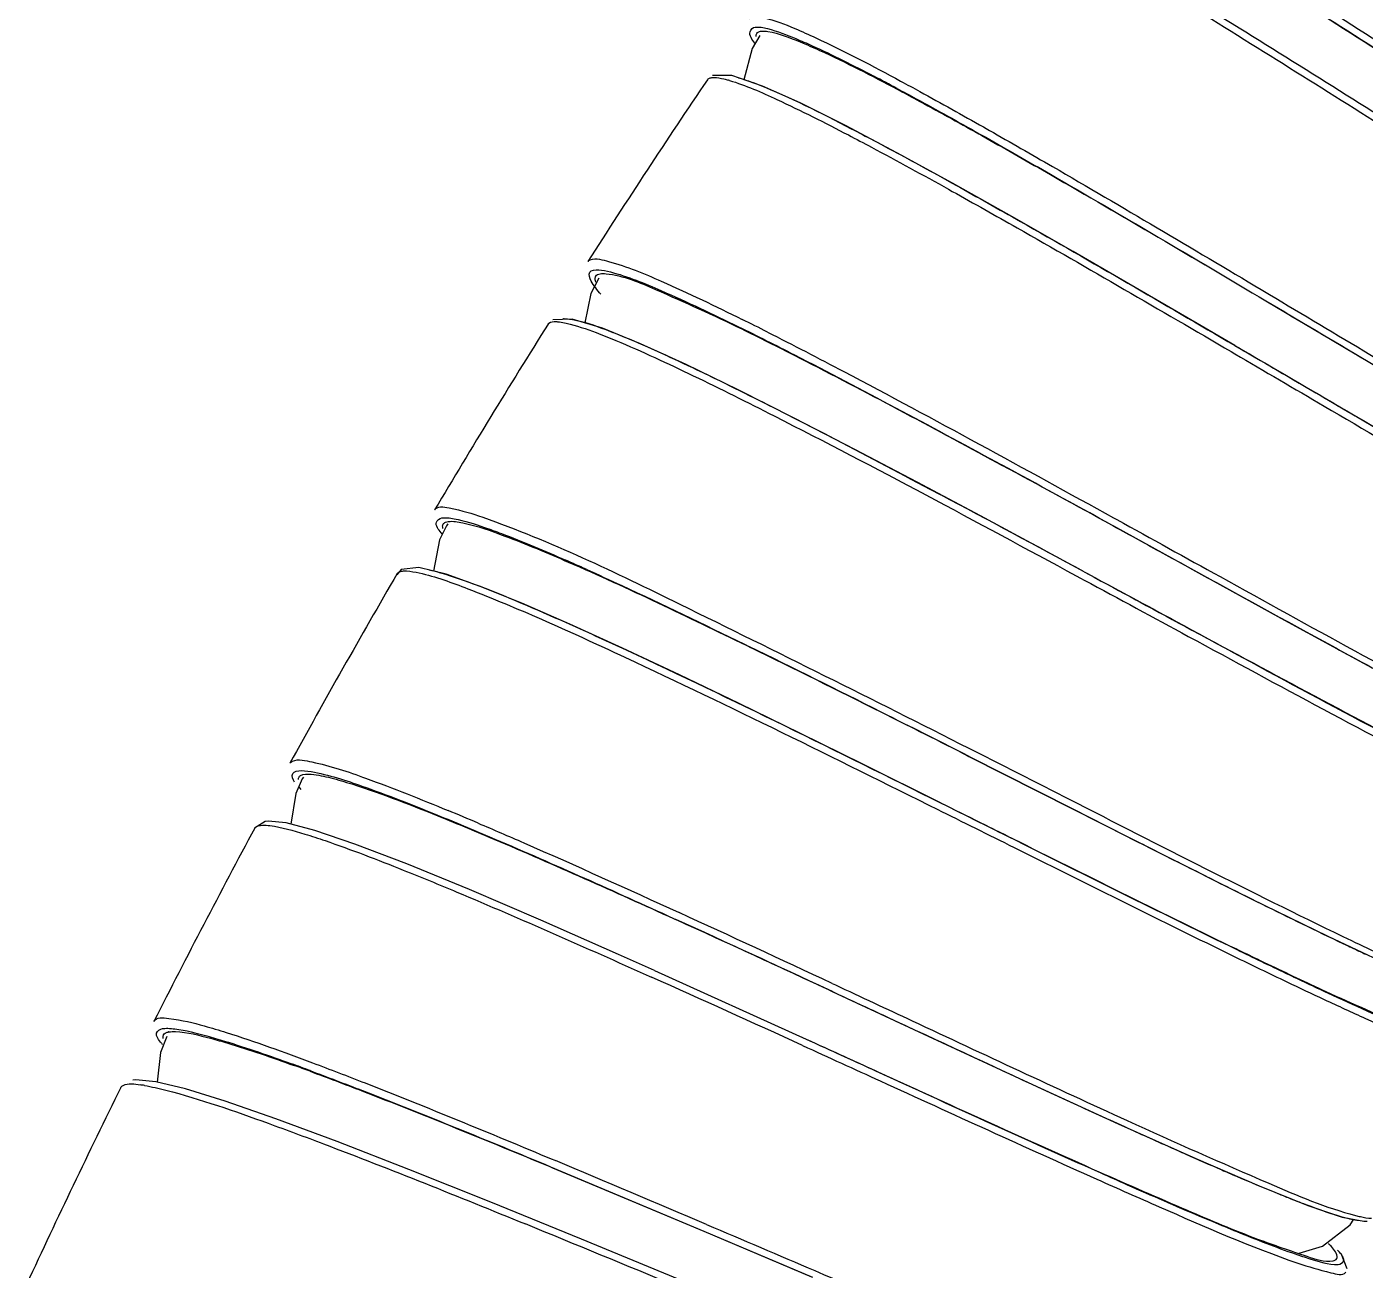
# Model space of a CAD drawing. Header units: millimetres. Extents: x 601 to 1195, y -13 to 407.
# Drawn here: x 953.87 to 967.59, y 285.15 to 297.9 of the extents above; entities that cross this region are included whole.
import ezdxf

# ---------------------------------------------------------------- set-up
doc = ezdxf.new("R2010")
doc.units = ezdxf.units.MM
doc.header["$LTSCALE"] = 0.1

msp = doc.modelspace()

# ---------------------------------------------------------------- linework, layer by layer
at = {"color": 7, "linetype": 'Continuous'}
for p, q in [((961.3818, 297.815), (961.3036, 297.6797)), ((961.3897, 297.8569), (961.4014, 297.8584)), ((961.3036, 297.6797), (961.2172, 297.3598)), ((961.0961, 297.403), (960.8984, 297.4041)), ((963.6739, 296.8766), (963.7023, 296.8605)), ((963.7023, 296.8605), (963.7361, 296.8414)), ((963.6261, 296.8058), (963.6585, 296.7875)), ((963.6318, 296.8072), (963.6645, 296.7888)), ((963.6585, 296.7875), (963.6993, 296.7646)), ((963.6645, 296.7888), (963.6981, 296.7699)), ((963.3573, 296.2988), (962.7857, 296.612)), ((963.323, 296.3177), (963.3533, 296.3009)), ((963.3533, 296.3009), (963.3907, 296.2802)), ((963.9665, 295.9568), (963.3573, 296.2988)), ((963.3179, 296.2369), (963.3555, 296.216)), ((959.7326, 295.327), (959.6508, 295.1698)), ((959.6508, 295.1698), (959.5872, 294.8669)), ((966.5227, 295.2086), (966.5737, 295.1782)), ((966.5737, 295.1782), (966.6068, 295.1585)), ((959.4576, 294.9062), (959.2617, 294.8992)), ((961.1961, 294.8049), (961.2205, 294.7929)), ((966.2505, 294.6368), (966.2883, 294.6148)), ((966.2132, 294.5728), (966.2513, 294.5505)), ((963.8039, 293.4422), (963.8606, 293.4114)), ((963.8119, 293.4362), (963.8676, 293.4061)), ((963.1255, 293.1634), (963.2396, 293.1027)), ((965.0098, 292.8677), (965.0429, 292.8495)), ((958.1684, 292.7847), (958.099, 292.6429)), ((958.1174, 292.7126), (958.1268, 292.6997)), ((958.1852, 292.8069), (958.1684, 292.7847)), ((964.9732, 292.8031), (965.0072, 292.7845)), ((958.099, 292.6429), (958.0354, 292.3204)), ((957.706, 292.3376), (957.6596, 292.2838)), ((957.888, 292.3579), (957.706, 292.3376)), ((958.1661, 292.289), (957.888, 292.3579)), ((964.706, 292.3152), (964.7427, 292.2954)), ((964.6264, 292.2739), (964.6707, 292.25)), ((964.6707, 292.25), (964.7074, 292.2301)), ((966.9819, 291.6997), (967.2489, 291.554)), ((961.2253, 291.5714), (961.2711, 291.549)), ((961.2475, 291.5575), (961.292, 291.5357)), ((963.5258, 290.5051), (963.5601, 290.4877)), ((963.4905, 290.4398), (963.5265, 290.4216)), ((963.5265, 290.4216), (964.5812, 289.8874)), ((963.5274, 290.4211), (964.5899, 289.8829)), ((963.2407, 289.9428), (962.4396, 290.3401)), ((956.6912, 290.1908), (956.624, 290.0396)), ((956.6544, 290.108), (956.6776, 290.0821)), ((956.7033, 290.2079), (956.6912, 290.1908)), ((956.624, 290.0396), (956.5756, 289.7263)), ((963.2078, 289.8763), (963.2464, 289.8571)), ((963.2408, 289.9427), (963.2786, 289.9239)), ((964.5899, 289.8829), (965.1075, 289.6209)), ((956.3115, 289.7539), (956.203, 289.6838)), ((956.203, 289.6838), (956.2035, 289.6848)), ((956.8185, 289.6623), (956.5277, 289.739)), ((960.4977, 288.7605), (960.5224, 288.7492)), ((960.5037, 288.7557), (960.5277, 288.7448)), ((960.3036, 288.2252), (959.9323, 288.3911)), ((960.2487, 288.1688), (960.2725, 288.1581)), ((960.304, 288.225), (961.8566, 287.5221)), ((962.1225, 288.0938), (962.1567, 288.0778)), ((962.0902, 288.0269), (962.1255, 288.0106)), ((955.3021, 287.5487), (955.2371, 287.3856)), ((961.8566, 287.5221), (961.8946, 287.5047)), ((955.2371, 287.3856), (955.2043, 287.0818)), ((955.4926, 287.0124), (955.1896, 287.0853)), ((964.1328, 287.0784), (965.0565, 286.6543)), ((954.8314, 287.0258), (954.8318, 287.0266)), ((964.2719, 287.0141), (964.5273, 286.8965)), ((959.2531, 286.2908), (959.2861, 286.277)), ((959.2218, 286.2182), (959.2567, 286.2036)), ((959.2376, 286.2135), (960.8075, 285.5532)), ((959.2567, 286.2036), (960.8086, 285.5527)), ((964.846, 286.1637), (964.8771, 286.1499)), ((967.1492, 285.3989), (967.4335, 285.6182)), ((967.4335, 285.6182), (967.4731, 285.6743)), ((960.5552, 285.0559), (959.5534, 285.4708)), ((960.8075, 285.5532), (961.9113, 285.0849)), ((960.8086, 285.5527), (961.9212, 285.0806)), ((966.9133, 285.326), (967.1492, 285.3989)), ((967.333, 285.3306), (967.306, 285.3581)), ((967.4047, 285.167), (967.3408, 285.3226))]:
    msp.add_line(p, q, dxfattribs=at)
for points in [[(962.7857, 296.612), (962.2594, 296.8902), (961.795, 297.1219), (961.408, 297.2957), (961.0961, 297.403)], [(966.2505, 294.6368), (965.8669, 294.8609), (965.2318, 295.2304), (964.5947, 295.5983), (963.9665, 295.9568)], [(966.5688, 295.0948), (967.6357, 294.4603), (968.591, 293.8935), (969.4394, 293.3952), (970.1667, 292.9768)], [(961.1593, 294.1807), (960.6269, 294.4391), (960.1585, 294.6529), (959.7694, 294.8115), (959.4576, 294.9062)], [(962.3572, 293.5685), (961.7408, 293.8874), (961.1593, 294.1807)], [(963.644, 292.8868), (962.9956, 293.2324), (962.3572, 293.5685)], [(964.706, 292.3152), (964.2909, 292.5392), (963.644, 292.8868)], [(965.0072, 292.7845), (965.7999, 292.3487), (966.7249, 291.8404)], [(959.433, 291.7775), (958.9421, 291.9917), (958.5151, 292.1651), (958.1661, 292.289)], [(962.4396, 290.3401), (961.8002, 290.655), (961.1692, 290.9625), (960.5576, 291.2562), (959.9752, 291.53), (959.433, 291.7775)], [(966.7249, 291.8404), (967.5706, 291.3789), (968.3168, 290.9779)], [(964.5812, 289.8874), (965.5079, 289.4187), (966.4197, 288.9623), (967.2041, 288.5779)], [(956.5277, 289.739), (956.3407, 289.7575), (956.3115, 289.7539)], [(958.4047, 289.0549), (957.762, 289.3186), (957.2295, 289.5227), (956.8185, 289.6623)], [(959.9323, 288.3911), (959.1376, 288.741), (958.4047, 289.0549)], [(967.2041, 288.5779), (967.8444, 288.2763), (968.3338, 288.0619)], [(962.1255, 288.0106), (963.1073, 287.5542), (964.1328, 287.0784)], [(955.1896, 287.0853), (954.9847, 287.105), (954.9539, 287.102)], [(956.4208, 286.7064), (955.9025, 286.8861), (955.4926, 287.0124)], [(959.5534, 285.4708), (958.6233, 285.8511), (957.7851, 286.1868), (957.0489, 286.473), (956.4208, 286.7064)], [(965.0565, 286.6543), (965.8523, 286.2971), (966.5032, 286.0166)], [(966.5032, 286.0166), (967.0021, 285.8175), (967.3536, 285.6981)], [(967.3536, 285.6981), (967.5756, 285.6538), (967.6077, 285.6539)]]:
    msp.add_lwpolyline(points, dxfattribs=at)
for centre, radius, start, end in [((1034.1562, 247.7852), 88.4998, 145.931866, 147.37791), ((960.8769, 297.3392), 0.038, 139.10368, 145.37547), ((950.4308, 274.1623), 26.2057, 61.8634, 62.44945), ((960.6913, 296.0787), 1.3298, 73.46828, 73.92467), ((959.3851, 294.7588), 0.1492, 96.02626, 98.20204), ((959.3877, 294.7337), 0.1744, 93.54187, 96.01456), ((944.8481, 261.9862), 36.7551, 63.1293, 63.57926), ((1034.1562, 247.7852), 88.4998, 147.868532, 149.314576), ((820.2413, 29.3678), 300.5753, 61.215512, 61.457222), ((820.9941, 30.1233), 299.5507, 61.264403, 61.512997), ((836.6026, 55.5452), 269.2034, 61.584589, 61.93885), ((958.6169, 293.0785), 0.6208, 215.87019, 216.41223), ((958.6576, 293.1085), 0.6714, 216.41474, 217.12706), ((948.7082, 268.149), 26.531, 65.75771, 66.25335), ((1034.1562, 247.7852), 88.4998, 149.805198, 151.251242), ((957.6967, 292.276), 0.0379, 144.65093, 149.25478), ((896.5898, 159.6938), 146.8655, 63.279875, 63.869829), ((898.0723, 162.3005), 143.8697, 63.337162, 63.932869), ((810.1951, -12.5186), 339.5339, 63.160823, 63.324322), ((812.3922, -8.8965), 335.3102, 63.209303, 63.380522), ((943.8346, 255.303), 37.4249, 66.93916, 67.45131), ((1034.1562, 247.7852), 88.4997, 151.741963, 153.188007), ((956.2368, 289.6668), 0.038, 145.72993, 151.67758), ((862.6999, 74.3461), 235.6649, 65.055232, 65.474901), ((863.9434, 76.4656), 233.2187, 65.102701, 65.535075), ((859.8613, 69.2669), 241.542, 64.952581, 65.362156), ((999.9991, 357.7767), 77.1039, 244.060039, 244.478842), ((984.1623, 323.6946), 38.9967, 244.56427, 244.68166), ((982.3773, 319.9197), 34.8211, 244.68042, 244.86859), ((1001.4477, 360.6427), 80.3895, 244.025509, 244.457741), ((987.402, 331.3831), 47.8582, 244.47447, 245.03545), ((856.9668, 57.999), 252.2801, 65.441186, 65.827331), ((988.5664, 333.6927), 50.5193, 244.46019, 244.94164), ((983.091, 322.4169), 37.9044, 244.99557, 245.18695), ((955.718, 287.8624), 0.6055, 219.04558, 220.58531), ((955.3511, 287.4351), 0.1635, 99.89618, 102.76535), ((947.3173, 261.7566), 27.1422, 69.61744, 70.04573), ((947.9809, 263.2989), 25.459, 69.80146, 70.19402), ((1034.1562, 247.7852), 88.5, 153.678611, 155.124655), ((954.85, 285.7198), 1.3456, 80.49509, 82.25997), ((1021.8578, 411.5149), 137.1734, 245.295274, 245.567567), ((1000.2649, 363.9821), 84.9658, 245.566719, 245.914289), ((991.3063, 343.9704), 63.0404, 245.924971, 246.082162), ((853.5426, 34.033), 273.5118, 66.903444, 67.256024), ((985.0688, 329.8774), 47.6288, 246.06802, 246.5546), ((972.4518, 300.164), 15.3465, 247.90347, 248.38083), ((979.2585, 317.2014), 34.2139, 247.00193, 247.24581), ((854.385, 30.0801), 276.1229, 67.393481, 67.740961), ((966.4866, 284.7431), 0.9966, 41.74034, 43.35001)]:
    msp.add_arc(centre, radius, start, end, dxfattribs=at)
for points, knots in [([(965.2847, 299.1894), (965.5067, 299.0546), (966.4749, 298.4585), (967.4335, 297.8469), (968.1721, 297.3737)], [0, 0, 0, 0, 0.2284677, 1, 1, 1, 1]), ([(965.2966, 299.1773), (965.52, 299.0421), (966.4958, 298.4431), (967.4615, 297.8279), (968.2062, 297.3519)], [0, 0, 0, 0, 0.2280404, 1, 1, 1, 1]), ([(965.3277, 299.2582), (965.5501, 299.1225), (966.5174, 298.5238), (967.4754, 297.9101), (968.2131, 297.4356)], [0, 0, 0, 0, 0.2290061, 1, 1, 1, 1]), ([(964.9734, 298.6167), (965.1877, 298.4879), (966.1151, 297.9236), (967.0344, 297.3461), (967.741, 296.9003)], [0, 0, 0, 0, 0.2302973, 1, 1, 1, 1]), ([(965.0152, 298.6769), (965.2358, 298.5445), (966.1935, 297.9624), (967.1424, 297.3658), (967.8727, 296.9049)], [0, 0, 0, 0, 0.2295065, 1, 1, 1, 1]), ([(961.2725, 297.9865), (961.2997, 298.0262), (961.5086, 297.9808), (961.6346, 297.931), (961.7397, 297.8868)], [0, 0, 0, 0, 0.2966161, 1, 1, 1, 1]), ([(961.331, 297.7356), (961.3076, 297.7711), (961.2476, 297.8365), (961.3117, 297.8978), (961.3354, 297.9003)], [0, 0, 0, 0, 0.6412946, 1, 1, 1, 1]), ([(961.3354, 297.9003), (961.3444, 297.9013), (961.3644, 297.9016), (961.3843, 297.8996), (961.3951, 297.8981)], [0, 0, 0, 0, 0.4530885, 1, 1, 1, 1]), ([(961.3436, 297.8039), (961.3432, 297.8098), (961.3437, 297.8211), (961.348, 297.8316), (961.3509, 297.8359)], [0, 0, 0, 0, 0.5326153, 1, 1, 1, 1]), ([(961.3509, 297.8359), (961.3548, 297.8415), (961.3668, 297.8514), (961.3816, 297.8555), (961.3897, 297.8569)], [0, 0, 0, 0, 0.4506, 1, 1, 1, 1]), ([(961.3951, 297.8981), (961.4176, 297.8949), (961.5402, 297.8681), (961.6572, 297.8214), (961.7518, 297.782)], [0, 0, 0, 0, 0.181465, 1, 1, 1, 1]), ([(961.4014, 297.8584), (961.4227, 297.8602), (961.5601, 297.8456), (961.6881, 297.7921), (961.7949, 297.7483)], [0, 0, 0, 0, 0.1563263, 1, 1, 1, 1]), ([(961.7397, 297.8868), (961.8127, 297.8561), (962.1813, 297.6897), (962.5393, 297.5011), (962.8255, 297.3468)], [0, 0, 0, 0, 0.1958069, 1, 1, 1, 1]), ([(961.7518, 297.782), (961.8075, 297.7588), (962.0784, 297.6393), (962.3427, 297.5054), (962.5517, 297.3964)], [0, 0, 0, 0, 0.2038562, 1, 1, 1, 1]), ([(961.7949, 297.7483), (961.8619, 297.7208), (962.1994, 297.5722), (962.5271, 297.4026), (962.7888, 297.2639)], [0, 0, 0, 0, 0.1966549, 1, 1, 1, 1]), ([(960.8481, 297.3641), (960.8543, 297.3712), (960.8753, 297.3821), (960.8978, 297.3836), (960.9107, 297.3837)], [0, 0, 0, 0, 0.4212652, 1, 1, 1, 1]), ([(960.9107, 297.3837), (960.9458, 297.3837), (960.996, 297.3737), (961.0447, 297.3608), (961.0595, 297.3565)], [0, 0, 0, 0, 0.6944863, 1, 1, 1, 1]), ([(961.1644, 297.3815), (961.2324, 297.3621), (961.6301, 297.2154), (962.0072, 297.0208), (962.32, 296.8586)], [0, 0, 0, 0, 0.1670902, 1, 1, 1, 1]), ([(961.0697, 297.3535), (961.2378, 297.3037), (961.6489, 297.1207), (962.0487, 296.9201), (962.2903, 296.7938)], [0, 0, 0, 0, 0.3913663, 1, 1, 1, 1]), ([(962.7887, 297.2712), (962.8546, 297.236), (963.1369, 297.0838), (963.4174, 296.928), (963.6318, 296.8072)], [0, 0, 0, 0, 0.2327276, 1, 1, 1, 1]), ([(962.7888, 297.2639), (962.854, 297.2293), (963.1345, 297.0791), (963.4129, 296.9252), (963.6261, 296.8058)], [0, 0, 0, 0, 0.2320563, 1, 1, 1, 1]), ([(962.8255, 297.3468), (962.8918, 297.311), (963.1759, 297.1566), (963.4582, 296.9988), (963.6739, 296.8766)], [0, 0, 0, 0, 0.2332646, 1, 1, 1, 1]), ([(962.32, 296.8586), (962.3969, 296.8187), (962.7331, 296.6421), (963.0665, 296.46), (963.323, 296.3177)], [0, 0, 0, 0, 0.2278911, 1, 1, 1, 1]), ([(963.7361, 296.8414), (963.9521, 296.7187), (964.8855, 296.1823), (965.8113, 295.6327), (966.5227, 295.2086)], [0, 0, 0, 0, 0.2306858, 1, 1, 1, 1]), ([(962.2903, 296.7938), (962.3692, 296.7525), (962.7137, 296.5705), (963.0553, 296.383), (963.3179, 296.2369)], [0, 0, 0, 0, 0.2286524, 1, 1, 1, 1]), ([(963.6981, 296.7699), (963.9201, 296.6446), (964.8819, 296.0945), (965.8354, 295.5304), (966.5688, 295.0948)], [0, 0, 0, 0, 0.2300844, 1, 1, 1, 1]), ([(963.6993, 296.7646), (963.9207, 296.6402), (964.8822, 296.0922), (965.8353, 295.5295), (966.5688, 295.0948)], [0, 0, 0, 0, 0.2294994, 1, 1, 1, 1]), ([(963.3907, 296.2802), (963.6123, 296.1569), (964.5703, 295.6174), (965.5203, 295.0639), (966.2505, 294.6368)], [0, 0, 0, 0, 0.2306209, 1, 1, 1, 1]), ([(963.3555, 296.216), (963.5774, 296.0923), (964.5345, 295.5524), (965.484, 294.9992), (966.2132, 294.5728)], [0, 0, 0, 0, 0.2312654, 1, 1, 1, 1]), ([(959.6179, 295.4949), (959.6236, 295.5037), (959.6922, 295.5424), (959.7708, 295.512), (959.8319, 295.4961)], [0, 0, 0, 0, 0.1419383, 1, 1, 1, 1]), ([(959.8319, 295.4961), (960.0178, 295.4476), (960.4792, 295.252), (960.9284, 295.0385), (961.2027, 294.9023)], [0, 0, 0, 0, 0.3854991, 1, 1, 1, 1]), ([(959.6534, 295.2953), (959.6385, 295.3227), (959.6084, 295.4077), (959.6987, 295.4138), (959.7303, 295.4116)], [0, 0, 0, 0, 0.4961478, 1, 1, 1, 1]), ([(959.7019, 295.2862), (959.6991, 295.2938), (959.695, 295.308), (959.6941, 295.3228), (959.695, 295.3294)], [0, 0, 0, 0, 0.551589, 1, 1, 1, 1]), ([(959.695, 295.3294), (959.6954, 295.3326), (959.6968, 295.3388), (959.6997, 295.3445), (959.7013, 295.3471)], [0, 0, 0, 0, 0.5127677, 1, 1, 1, 1]), ([(959.7013, 295.3471), (959.7054, 295.3533), (959.7188, 295.3644), (959.7352, 295.3687), (959.7444, 295.3702)], [0, 0, 0, 0, 0.4439981, 1, 1, 1, 1]), ([(959.7444, 295.3702), (959.7535, 295.3718), (959.7741, 295.373), (959.7946, 295.3718), (959.8058, 295.3707)], [0, 0, 0, 0, 0.4509714, 1, 1, 1, 1]), ([(959.8058, 295.3707), (959.9825, 295.3529), (960.4528, 295.1506), (960.9055, 294.9471), (961.1961, 294.8049)], [0, 0, 0, 0, 0.3544369, 1, 1, 1, 1]), ([(959.8501, 295.3898), (960.0287, 295.3441), (960.4711, 295.1594), (960.9016, 294.9568), (961.164, 294.8277)], [0, 0, 0, 0, 0.3866776, 1, 1, 1, 1]), ([(966.5692, 295.0946), (966.9139, 294.8898), (968.154, 294.1525), (969.3924, 293.4117), (970.3007, 292.9014)], [0, 0, 0, 0, 0.2779263, 1, 1, 1, 1]), ([(966.6068, 295.1585), (966.9505, 294.9536), (968.1908, 294.2129), (969.4295, 293.4691), (970.3383, 292.9543)], [0, 0, 0, 0, 0.2769525, 1, 1, 1, 1]), ([(959.3769, 294.9078), (959.4002, 294.9093), (959.5481, 294.894), (959.6875, 294.8411), (959.8036, 294.7975)], [0, 0, 0, 0, 0.1586717, 1, 1, 1, 1]), ([(959.2119, 294.8551), (959.213, 294.8568), (959.2155, 294.8602), (959.2185, 294.8631), (959.2201, 294.8644)], [0, 0, 0, 0, 0.4934697, 1, 1, 1, 1]), ([(959.2201, 294.8644), (959.2388, 294.8799), (959.2801, 294.8818), (959.3156, 294.8789), (959.3278, 294.8774)], [0, 0, 0, 0, 0.6638808, 1, 1, 1, 1]), ([(959.3278, 294.8774), (959.3515, 294.8744), (959.4797, 294.8494), (959.6031, 294.805), (959.7028, 294.7674)], [0, 0, 0, 0, 0.1832533, 1, 1, 1, 1]), ([(959.7028, 294.7674), (959.7709, 294.7417), (960.1082, 294.6059), (960.4377, 294.4514), (960.6996, 294.3253)], [0, 0, 0, 0, 0.2002358, 1, 1, 1, 1]), ([(959.8036, 294.7975), (959.8679, 294.7734), (960.1837, 294.647), (960.4923, 294.5034), (960.7373, 294.3863)], [0, 0, 0, 0, 0.2016975, 1, 1, 1, 1]), ([(961.164, 294.8277), (961.356, 294.7333), (962.2431, 294.2852), (963.1186, 293.8144), (963.8039, 293.4422)], [0, 0, 0, 0, 0.2152991, 1, 1, 1, 1]), ([(961.2205, 294.7929), (961.4093, 294.7002), (962.2801, 294.2615), (963.1395, 293.8006), (963.8119, 293.4362)], [0, 0, 0, 0, 0.215674, 1, 1, 1, 1]), ([(961.4607, 294.7728), (961.7225, 294.6402), (962.9141, 294.0211), (964.091, 293.3743), (965.0098, 292.8677)], [0, 0, 0, 0, 0.2186013, 1, 1, 1, 1]), ([(966.2505, 294.6368), (966.6056, 294.4296), (967.8719, 293.69), (969.1361, 292.946), (970.0621, 292.4396)], [0, 0, 0, 0, 0.2803175, 1, 1, 1, 1]), ([(966.2513, 294.5505), (966.5568, 294.3718), (967.6819, 293.7127), (968.8064, 293.0522), (969.6339, 292.5854)], [0, 0, 0, 0, 0.2713992, 1, 1, 1, 1]), ([(966.2883, 294.6148), (966.5903, 294.4381), (967.7031, 293.7863), (968.8152, 293.1331), (969.6337, 292.6717)], [0, 0, 0, 0, 0.2713836, 1, 1, 1, 1]), ([(960.7373, 294.3863), (960.8164, 294.3484), (961.1621, 294.181), (961.5051, 294.008), (961.7689, 293.8729)], [0, 0, 0, 0, 0.2283606, 1, 1, 1, 1]), ([(960.6996, 294.3253), (960.9783, 294.1911), (962.2992, 293.5302), (963.5992, 292.8289), (964.6264, 292.2739)], [0, 0, 0, 0, 0.209438, 1, 1, 1, 1]), ([(961.7689, 293.8729), (961.8763, 293.8179), (962.3299, 293.5841), (962.7814, 293.3462), (963.1255, 293.1634)], [0, 0, 0, 0, 0.2364519, 1, 1, 1, 1]), ([(958.0479, 292.9488), (958.0735, 292.9917), (958.2943, 292.9556), (958.4283, 292.9128), (958.5408, 292.8736)], [0, 0, 0, 0, 0.2953541, 1, 1, 1, 1]), ([(958.1138, 292.7147), (958.0909, 292.7465), (958.032, 292.8113), (958.0986, 292.8647), (958.1227, 292.8679)], [0, 0, 0, 0, 0.6177725, 1, 1, 1, 1]), ([(958.1227, 292.8679), (958.1313, 292.869), (958.1503, 292.8701), (958.1692, 292.8692), (958.1795, 292.8684)], [0, 0, 0, 0, 0.4576401, 1, 1, 1, 1]), ([(958.1593, 292.8222), (958.1685, 292.8262), (958.2274, 292.8387), (958.2875, 292.8266), (958.3358, 292.8166)], [0, 0, 0, 0, 0.1689935, 1, 1, 1, 1]), ([(958.1795, 292.8684), (958.2031, 292.8665), (958.3329, 292.8462), (958.4582, 292.805), (958.5597, 292.77)], [0, 0, 0, 0, 0.1809793, 1, 1, 1, 1]), ([(958.5408, 292.8736), (959.2359, 292.6313), (960.8955, 291.8223), (962.5415, 291.0052), (963.5258, 290.5051)], [0, 0, 0, 0, 0.4000168, 1, 1, 1, 1]), ([(965.0429, 292.8495), (965.3958, 292.6548), (966.6679, 291.9525), (967.9383, 291.2467), (968.8692, 290.7609)], [0, 0, 0, 0, 0.2773589, 1, 1, 1, 1]), ([(958.1335, 292.7597), (958.1314, 292.7676), (958.1289, 292.7828), (958.133, 292.7979), (958.1366, 292.8037)], [0, 0, 0, 0, 0.5492269, 1, 1, 1, 1]), ([(958.1366, 292.8037), (958.139, 292.8077), (958.1458, 292.8152), (958.1545, 292.8202), (958.1593, 292.8222)], [0, 0, 0, 0, 0.4719687, 1, 1, 1, 1]), ([(958.3358, 292.8166), (958.4835, 292.786), (958.8481, 292.6561), (959.824, 292.2486), (960.6423, 291.8529), (961.2475, 291.5575)], [0, 0, 0, 0, 0.1424776, 0.3638491, 1, 1, 1, 1]), ([(958.5597, 292.77), (958.6177, 292.75), (958.8988, 292.647), (959.1743, 292.5295), (959.3921, 292.4338)], [0, 0, 0, 0, 0.2050204, 1, 1, 1, 1]), ([(965.0086, 292.7837), (965.177, 292.6912), (965.8346, 292.3297), (966.492, 291.9676), (966.9819, 291.6997)], [0, 0, 0, 0, 0.2559641, 1, 1, 1, 1]), ([(957.6658, 292.2979), (957.6715, 292.3059), (957.6927, 292.319), (957.7161, 292.3219), (957.7297, 292.3227)], [0, 0, 0, 0, 0.4179476, 1, 1, 1, 1]), ([(957.7297, 292.3227), (957.7402, 292.3233), (957.7939, 292.3228), (957.847, 292.3125), (957.8892, 292.3031)], [0, 0, 0, 0, 0.1950378, 1, 1, 1, 1]), ([(957.8892, 292.3031), (958.06, 292.2646), (958.4817, 292.1102), (958.8933, 291.9373), (959.1424, 291.8279)], [0, 0, 0, 0, 0.3916409, 1, 1, 1, 1]), ([(957.992, 292.3351), (958.0612, 292.3197), (958.4635, 292.1999), (958.8492, 292.0333), (959.1685, 291.8942)], [0, 0, 0, 0, 0.1691378, 1, 1, 1, 1]), ([(959.6018, 292.3404), (959.7235, 292.2856), (960.268, 292.0362), (960.8074, 291.776), (961.2253, 291.5714)], [0, 0, 0, 0, 0.2229535, 1, 1, 1, 1]), ([(964.706, 292.3152), (965.0209, 292.1455), (966.1764, 291.5216), (967.3312, 290.8958), (968.1801, 290.4572)], [0, 0, 0, 0, 0.2724047, 1, 1, 1, 1]), ([(964.7427, 292.2954), (965.0991, 292.1027), (966.3754, 291.4124), (967.6501, 290.7183), (968.5827, 290.2449)], [0, 0, 0, 0, 0.2792398, 1, 1, 1, 1]), ([(964.7074, 292.2301), (965.0634, 292.0378), (966.3414, 291.3463), (967.6179, 290.6515), (968.5521, 290.1755)], [0, 0, 0, 0, 0.2784527, 1, 1, 1, 1]), ([(959.1685, 291.8942), (959.4539, 291.7698), (960.8235, 291.1448), (962.1717, 290.4745), (963.2407, 289.9428)], [0, 0, 0, 0, 0.2068355, 1, 1, 1, 1]), ([(959.1424, 291.8279), (959.4295, 291.7018), (960.7962, 291.0753), (962.1427, 290.4062), (963.2078, 289.8763)], [0, 0, 0, 0, 0.2086428, 1, 1, 1, 1]), ([(967.2489, 291.554), (967.3507, 291.4985), (967.7345, 291.2897), (968.1192, 291.0825), (968.4029, 290.9323)], [0, 0, 0, 0, 0.2654074, 1, 1, 1, 1]), ([(956.5653, 290.3509), (956.5706, 290.3603), (956.6407, 290.4048), (956.7247, 290.3772), (956.79, 290.3642)], [0, 0, 0, 0, 0.1395938, 1, 1, 1, 1]), ([(956.79, 290.3642), (956.9782, 290.3268), (957.4476, 290.1643), (957.9065, 289.9828), (958.1858, 289.8669)], [0, 0, 0, 0, 0.3881306, 1, 1, 1, 1]), ([(963.5601, 290.4877), (963.9185, 290.3056), (965.211, 289.648), (966.502, 288.9869), (967.4471, 288.5333)], [0, 0, 0, 0, 0.2771947, 1, 1, 1, 1]), ([(956.6131, 290.1558), (956.597, 290.1817), (956.5627, 290.2626), (956.6498, 290.2751), (956.6808, 290.2752)], [0, 0, 0, 0, 0.4963618, 1, 1, 1, 1]), ([(956.6731, 290.2243), (956.7038, 290.2441), (956.8186, 290.2382), (956.9172, 290.2178), (956.9834, 290.2011)], [0, 0, 0, 0, 0.3486754, 1, 1, 1, 1]), ([(956.8153, 290.2595), (956.996, 290.2244), (957.4459, 290.0714), (957.8855, 289.8994), (958.1526, 289.7897)], [0, 0, 0, 0, 0.3893152, 1, 1, 1, 1]), ([(956.6532, 290.1853), (956.653, 290.1895), (956.6536, 290.1978), (956.6564, 290.2056), (956.6584, 290.2091)], [0, 0, 0, 0, 0.5201098, 1, 1, 1, 1]), ([(956.6584, 290.2091), (956.66, 290.2121), (956.6644, 290.2178), (956.67, 290.2223), (956.6731, 290.2243)], [0, 0, 0, 0, 0.4832234, 1, 1, 1, 1]), ([(956.9834, 290.2011), (957.0561, 290.1828), (957.4489, 290.0653), (957.8302, 289.9138), (958.1403, 289.7877)], [0, 0, 0, 0, 0.182901, 1, 1, 1, 1]), ([(963.2408, 289.9427), (963.5082, 289.81), (964.5162, 289.309), (965.5238, 288.8071), (966.2682, 288.4467)], [0, 0, 0, 0, 0.2652469, 1, 1, 1, 1]), ([(963.2464, 289.8571), (963.5102, 289.7258), (964.5068, 289.2292), (965.5031, 288.7318), (966.2394, 288.3734)], [0, 0, 0, 0, 0.2645953, 1, 1, 1, 1]), ([(963.2786, 289.9239), (963.5427, 289.7925), (964.5393, 289.2959), (965.5355, 288.7986), (966.2716, 288.4408)], [0, 0, 0, 0, 0.2649507, 1, 1, 1, 1]), ([(956.2844, 289.7156), (956.3094, 289.7164), (956.4575, 289.7037), (956.6005, 289.6609), (956.7182, 289.6249)], [0, 0, 0, 0, 0.1685594, 1, 1, 1, 1]), ([(958.1403, 289.7877), (958.3123, 289.7179), (959.1055, 289.3864), (959.89, 289.0345), (960.5037, 288.7557)], [0, 0, 0, 0, 0.2159324, 1, 1, 1, 1]), ([(958.1526, 289.7897), (958.3244, 289.7192), (959.1112, 289.3877), (959.8898, 289.0374), (960.4977, 288.7605)], [0, 0, 0, 0, 0.2175321, 1, 1, 1, 1]), ([(958.4942, 289.7372), (958.6504, 289.6708), (959.3408, 289.3722), (960.0261, 289.0619), (960.5556, 288.8192)], [0, 0, 0, 0, 0.2256109, 1, 1, 1, 1]), ([(956.7182, 289.6249), (956.7873, 289.6037), (957.1277, 289.4918), (957.4618, 289.3619), (957.7272, 289.2555)], [0, 0, 0, 0, 0.201849, 1, 1, 1, 1]), ([(965.1075, 289.6209), (965.3206, 289.5132), (966.0865, 289.1269), (966.8542, 288.7438), (967.4133, 288.4779)], [0, 0, 0, 0, 0.2782526, 1, 1, 1, 1]), ([(957.7272, 289.2555), (957.9102, 289.1821), (958.7564, 288.8331), (959.5934, 288.4625), (960.2487, 288.1688)], [0, 0, 0, 0, 0.2154049, 1, 1, 1, 1]), ([(966.2682, 288.4467), (966.3389, 288.4124), (966.6053, 288.2839), (966.8724, 288.1568), (967.0692, 288.065)], [0, 0, 0, 0, 0.2657546, 1, 1, 1, 1]), ([(967.4471, 288.5333), (967.5529, 288.4826), (967.9083, 288.3141), (968.2664, 288.1501), (968.5229, 288.048)], [0, 0, 0, 0, 0.2982828, 1, 1, 1, 1]), ([(962.1567, 288.0778), (962.4194, 287.9553), (963.4158, 287.4899), (964.4118, 287.0235), (965.1485, 286.6869)], [0, 0, 0, 0, 0.2635387, 1, 1, 1, 1]), ([(962.1269, 288.0099), (962.3104, 287.9247), (963.0252, 287.5925), (963.7398, 287.2597), (964.2719, 287.0141)], [0, 0, 0, 0, 0.2566444, 1, 1, 1, 1]), ([(967.1694, 287.9284), (967.3097, 287.8629), (967.7367, 287.6692), (968.1657, 287.4715), (968.468, 287.3843)], [0, 0, 0, 0, 0.3297908, 1, 1, 1, 1]), ([(967.184, 288.0117), (967.4594, 287.8844), (967.8897, 287.699), (968.3318, 287.5153), (968.4985, 287.4919)], [0, 0, 0, 0, 0.6431252, 1, 1, 1, 1]), ([(967.2031, 287.9963), (967.3365, 287.9343), (967.7437, 287.7504), (968.153, 287.5634), (968.4417, 287.481)], [0, 0, 0, 0, 0.3289139, 1, 1, 1, 1]), ([(955.1708, 287.7043), (955.1942, 287.7504), (955.4263, 287.7255), (955.5674, 287.6907), (955.687, 287.6574)], [0, 0, 0, 0, 0.2938987, 1, 1, 1, 1]), ([(955.2478, 287.481), (955.2238, 287.5106), (955.162, 287.5769), (955.2338, 287.6263), (955.2592, 287.6302)], [0, 0, 0, 0, 0.5970753, 1, 1, 1, 1]), ([(955.2592, 287.6302), (955.2673, 287.6315), (955.285, 287.6331), (955.3028, 287.6332), (955.3123, 287.633)], [0, 0, 0, 0, 0.4629226, 1, 1, 1, 1]), ([(955.3123, 287.633), (955.337, 287.6325), (955.4727, 287.6195), (955.6052, 287.585), (955.7126, 287.5554)], [0, 0, 0, 0, 0.181109, 1, 1, 1, 1]), ([(955.687, 287.6574), (955.7621, 287.6365), (956.1361, 287.5232), (956.5035, 287.3894), (956.7963, 287.2795)], [0, 0, 0, 0, 0.1995756, 1, 1, 1, 1]), ([(955.2666, 287.5294), (955.2658, 287.5325), (955.2647, 287.5384), (955.2643, 287.5445), (955.2644, 287.5474)], [0, 0, 0, 0, 0.5222975, 1, 1, 1, 1]), ([(955.2644, 287.5474), (955.2645, 287.5506), (955.2653, 287.557), (955.2675, 287.5629), (955.2689, 287.5657)], [0, 0, 0, 0, 0.5129008, 1, 1, 1, 1]), ([(955.2689, 287.5657), (955.2725, 287.5729), (955.2867, 287.5865), (955.3047, 287.5922), (955.3149, 287.5945)], [0, 0, 0, 0, 0.4364411, 1, 1, 1, 1]), ([(955.323, 287.5961), (955.3455, 287.6001), (955.4916, 287.6005), (955.6331, 287.562), (955.7509, 287.5305)], [0, 0, 0, 0, 0.158167, 1, 1, 1, 1]), ([(955.7126, 287.5554), (955.773, 287.5388), (956.0652, 287.4526), (956.3528, 287.3518), (956.5802, 287.2693)], [0, 0, 0, 0, 0.2057368, 1, 1, 1, 1]), ([(955.7509, 287.5305), (955.8101, 287.5147), (956.0987, 287.4314), (956.3825, 287.3329), (956.6073, 287.2519)], [0, 0, 0, 0, 0.2043799, 1, 1, 1, 1]), ([(961.8566, 287.5221), (962.1208, 287.4019), (963.1198, 286.9467), (964.1185, 286.4908), (964.8565, 286.163)], [0, 0, 0, 0, 0.2644327, 1, 1, 1, 1]), ([(961.8946, 287.5047), (962.1541, 287.3864), (963.137, 286.9374), (964.1197, 286.4878), (964.846, 286.1637)], [0, 0, 0, 0, 0.2639707, 1, 1, 1, 1]), ([(961.8213, 287.4566), (962.0865, 287.3357), (963.0915, 286.8767), (964.0961, 286.4168), (964.8388, 286.0852)], [0, 0, 0, 0, 0.2638152, 1, 1, 1, 1]), ([(956.7963, 287.2795), (956.9763, 287.2119), (957.8, 286.8942), (958.6161, 286.5573), (959.2531, 286.2908)], [0, 0, 0, 0, 0.2178206, 1, 1, 1, 1]), ([(954.8319, 287.0266), (954.8364, 287.0355), (954.8955, 287.0799), (954.9726, 287.061), (955.0312, 287.0531)], [0, 0, 0, 0, 0.144751, 1, 1, 1, 1]), ([(956.7706, 287.1994), (956.9506, 287.1325), (957.7779, 286.8164), (958.5972, 286.4799), (959.2376, 286.2135)], [0, 0, 0, 0, 0.216812, 1, 1, 1, 1]), ([(956.7712, 287.1923), (956.9492, 287.1268), (957.7711, 286.8151), (958.5849, 286.4822), (959.2218, 286.2182)], [0, 0, 0, 0, 0.2157028, 1, 1, 1, 1]), ([(955.0722, 287.0469), (955.1465, 287.0345), (955.5776, 286.9331), (955.9951, 286.784), (956.3403, 286.6594)], [0, 0, 0, 0, 0.1703084, 1, 1, 1, 1]), ([(956.3403, 286.6594), (956.5307, 286.5907), (957.4158, 286.2607), (958.2919, 285.9072), (958.9789, 285.6265)], [0, 0, 0, 0, 0.2142796, 1, 1, 1, 1]), ([(965.1485, 286.6869), (965.6299, 286.4668), (966.402, 286.1269), (967.1837, 285.7939), (967.4896, 285.714)], [0, 0, 0, 0, 0.6260971, 1, 1, 1, 1]), ([(964.8565, 286.163), (965.1577, 286.0293), (965.6972, 285.7945), (966.4097, 285.4921), (966.9017, 285.3251), (967.1705, 285.2353), (967.2598, 285.2502)], [0, 0, 0, 0, 0.3835964, 0.686513, 0.8946048, 1, 1, 1, 1]), ([(964.8771, 286.1499), (964.9679, 286.1094), (965.305, 285.9597), (965.6431, 285.8122), (965.8912, 285.7069)], [0, 0, 0, 0, 0.2694965, 1, 1, 1, 1]), ([(966.1185, 286.1808), (966.1687, 286.1591), (966.3548, 286.0789), (966.5417, 286.0004), (966.6789, 285.9447)], [0, 0, 0, 0, 0.269837, 1, 1, 1, 1]), ([(964.8388, 286.0852), (965.0512, 285.9903), (965.7316, 285.691), (966.414, 285.3922), (966.8968, 285.2252)], [0, 0, 0, 0, 0.3128791, 1, 1, 1, 1]), ([(966.7976, 285.8971), (966.8578, 285.8732), (967.0537, 285.7977), (967.2518, 285.7258), (967.3924, 285.6897)], [0, 0, 0, 0, 0.30865, 1, 1, 1, 1]), ([(967.4896, 285.714), (967.5062, 285.7097), (967.5601, 285.6967), (967.6153, 285.6861), (967.6536, 285.686)], [0, 0, 0, 0, 0.3095992, 1, 1, 1, 1]), ([(960.8364, 285.6215), (961.2063, 285.464), (962.5404, 284.8951), (963.8733, 284.3227), (964.8469, 283.934)], [0, 0, 0, 0, 0.2772435, 1, 1, 1, 1]), ([(966.0254, 285.6503), (966.1072, 285.616), (966.3868, 285.5004), (966.6683, 285.389), (966.8703, 285.3194)], [0, 0, 0, 0, 0.2935377, 1, 1, 1, 1]), ([(966.8703, 285.3194), (966.92, 285.3023), (967.0632, 285.2577), (967.2118, 285.2063), (967.3103, 285.2122)], [0, 0, 0, 0, 0.3475834, 1, 1, 1, 1]), ([(967.2973, 285.271), (967.301, 285.2777), (967.3039, 285.3331), (967.2598, 285.3734), (967.2302, 285.4066)], [0, 0, 0, 0, 0.1457778, 1, 1, 1, 1]), ([(967.3103, 285.2122), (967.3328, 285.2135), (967.4033, 285.2578), (967.3379, 285.319), (967.3142, 285.3476)], [0, 0, 0, 0, 0.3773455, 1, 1, 1, 1]), ([(966.8968, 285.2252), (967.0087, 285.1865), (967.1502, 285.1496), (967.3553, 285.0946), (967.3902, 285.1316)], [0, 0, 0, 0, 0.6996332, 1, 1, 1, 1]), ([(967.2598, 285.2502), (967.268, 285.2516), (967.2825, 285.2552), (967.2943, 285.2655), (967.2973, 285.271)], [0, 0, 0, 0, 0.5667416, 1, 1, 1, 1])]:
    msp.add_open_spline(points, degree=3, knots=knots, dxfattribs=at)
for points in [[(959.7303, 295.4116), (959.7708, 295.4087), (959.8108, 295.3999), (959.8501, 295.3898)], [(959.753, 295.16), (959.7163, 295.2023), (959.6801, 295.2461), (959.6534, 295.2953)], [(956.6808, 290.2752), (956.7259, 290.2754), (956.771, 290.2681), (956.8153, 290.2595)], [(956.2054, 289.6882), (956.2211, 289.7113), (956.2566, 289.7148), (956.2844, 289.7156)], [(967.3924, 285.6897), (967.4403, 285.6774), (967.489, 285.666), (967.5384, 285.6633)]]:
    msp.add_open_spline(points, degree=3, dxfattribs=at)

doc.saveas('drawing.dxf')
